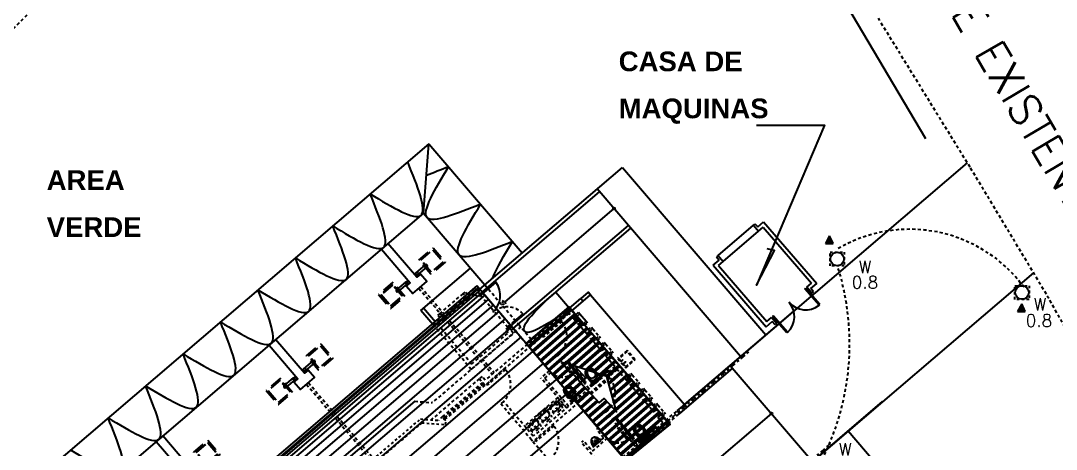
# Model space of a CAD drawing. Extents: x 146 to 670, y 614 to 806.
# Drawn here: x 375.46 to 417.49, y 728.59 to 746.01 of the extents above; entities that cross this region are included whole.
import ezdxf

# ---------------------------------------------------------------- set-up
doc = ezdxf.new("R2010")
doc.units = 0
doc.header["$LTSCALE"] = 0.5
doc.header["$MEASUREMENT"] = 0
for name, pattern in [('CENTER2', [1.125, 0.75, -0.125, 0.125, -0.125]), ('DASHDOTX2', [2, 1, -0.5, 0, -0.5]), ('DASHED2', [0.375, 0.25, -0.125]), ('HIDDEN', [0.375, 0.25, -0.125]), ('HIDDEN2', [0.1875, 0.125, -0.0625])]:
    doc.linetypes.add(name, pattern=pattern)
doc.layers.get('0').update_dxf_attribs({"linetype": 'CONTINUOUS'})
for name, color, linetype in [('2', 1, 'CONTINUOUS'), ('4', 3, 'CONTINUOUS'), ('6', 7, 'CONTINUOUS'), ('9', 1, 'DASHED2'), ('ALUMBRADO', 5, 'CONTINUOUS'), ('CALLE', 5, 'CONTINUOUS'), ('DISEÑO-CORDON', 3, 'CONTINUOUS'), ('EJES', 6, 'CENTER2'), ('M-sanitarios', 1, 'CONTINUOUS'), ('paredes', 1, 'CONTINUOUS'), ('PROYECCIONES', 6, 'HIDDEN'), ('PUERTAS', 1, 'CONTINUOUS'), ('T2', 5, 'CONTINUOUS'), ('talud', 5, 'CONTINUOUS'), ('TEXT', 5, 'CONTINUOUS'), ('texturas', 6, 'CONTINUOUS'), ('TOMAS', 4, 'HIDDEN2'), ('TUBERIA', 7, 'DASHDOTX2'), ('tuberia_alumbrado', 3, 'DASHED2'), ('ventanas', 1, 'CONTINUOUS')]:
    doc.layers.add(name, color=color, linetype=linetype)
doc.styles.add('ALR4', font='sanssb__.ttf')
doc.styles.add('romans', font='romans.shx')

# ---------------------------------------------------------------- blocks, each defined once
blk = doc.blocks.new('WC-F1-P')
blk.add_line((-1.4, -23.3), (1.4, -23.3))
for points in [[(-8.2, -12.9, 0.049648), (-7.7, -18.1, 0.06346), (-6.4, -22, 0.103485), (-4.1, -25, 0.178458), (-2, -25.8), (2, -25.8, 0.178458), (4.1, -25, 0.103485), (6.4, -22, 0.06346), (7.7, -18.1, 0.049648), (8.2, -12.9), (8.2, 0), (-8.2, 0)], [(3.8, -24.6, 0.103485), (6, -21.8, 0.06346), (7.2, -18, 0.049648), (7.8, -12.9, 0.075858), (7.3, -9.9, 0.086069), (6.1, -7.5, 0.105985), (4.1, -5.8, 0.126201), (2, -5.3), (-2, -5.3, 0.126201), (-4.1, -5.8, 0.105985), (-6.1, -7.5, 0.086069), (-7.3, -9.9, 0.075858), (-7.8, -12.9, 0.049648), (-7.2, -18, 0.06346), (-6, -21.8, 0.103485), (-3.8, -24.6, 0.097511), (-3.2, -24.8, 0.09808), (-2.6, -24.8, 0.098895), (-2, -24.6, 0.099479), (-1.6, -24.2, 0.099479), (-1.4, -23.6, 0.098895), (-1.4, -23, 0.09808), (-1.6, -22.5, 0.097511), (-2, -22, -0.102445), (-3.9, -20.2, -0.077884), (-5, -17.5, -0.065096), (-5.5, -14.2, -0.024284), (-5.4, -12.9, -0.115331), (-5, -11.2, -0.103946), (-3.8, -9.7, -0.091071), (-2.1, -8.7, -0.083675), (0, -8.4, -0.083675), (2.1, -8.7, -0.091071), (3.8, -9.7, -0.103946), (5, -11.2, -0.115331), (5.4, -12.9, -0.024284), (5.5, -14.2, -0.065096), (5, -17.5, -0.077884), (3.9, -20.2, -0.102445), (2, -22, 0.097511), (1.6, -22.5, 0.09808), (1.4, -23, 0.098895), (1.4, -23.6, 0.099479), (1.6, -24.2, 0.099479), (2, -24.6, 0.098895), (2.6, -24.8, 0.09808), (3.2, -24.8, 0.097511)]]:
    blk.add_lwpolyline(points, format="xyb", close=True)
blk.add_lwpolyline([(-2, -13.4, -0.111064), (-1.9, -12.8, -0.102841), (-1.4, -12.2, -0.093011), (-0.8, -11.8, -0.087082), (0, -11.7, -0.087082), (0.8, -11.8, -0.093011), (1.4, -12.2, -0.102841), (1.9, -12.8, -0.111064), (2, -13.4, -0.111064)], format="xyb")
blk.add_circle((0, -2.3), 1)
blk = doc.blocks.new('FVALV1-P')
for p, q in [((-2.4, 0.1), (-4.6, 0.1)), ((-2.3, 0.6), (-2.3, -0.6)), ((-2.3, 0.6), (-1.6, 0.6)), ((1.4, 1), (1.9, 1)), ((1.9, 1), (1.9, -1)), ((1.9, 0.9), (2.4, 0.9)), ((2.9, 1), (2.4, 1)), ((2.4, 1), (2.4, -1)), ((2.9, 0), (2.4, 0)), ((2.9, 1), (2.9, -1)), ((2.9, 0.9), (5.8, 0.9)), ((6.2, 2.2), (3.2, 2.2)), ((3.2, 2.2), (3.2, 1.8)), ((3.8, 1.6), (3.8, 0.9)), ((3.9, 1.6), (3.9, 1.1)), ((4, 1), (4.5, 1)), ((4.6, 1.5), (4.6, 1.1)), ((4.9, 1.5), (4.9, 1.1)), ((5, 1), (5.5, 1)), ((5.6, 1.6), (5.6, 1.1)), ((5.8, 1.6), (5.8, 0.9)), ((6.2, 2.2), (6.2, 1.8)), ((-2.4, -0.1), (-4.6, -0.1)), ((-2.3, -0.6), (-1.6, -0.6)), ((1.4, -1), (1.9, -1)), ((1.9, -0.9), (2.4, -0.9)), ((2.9, -1), (2.4, -1)), ((2.9, -0.9), (5.8, -0.9)), ((3.8, -0.9), (3.8, -1.4)), ((3.9, -1.2), (3.9, -1.4)), ((4, -1.1), (4.5, -1.1)), ((4.6, -1.2), (4.6, -1.6)), ((4.9, -1.2), (4.9, -1.6)), ((5, -1.1), (5.5, -1.1)), ((5.6, -1.2), (5.6, -1.4)), ((5.8, -0.9), (5.8, -1.4))]:
    blk.add_line(p, q)
blk.add_lwpolyline([(1, 0), (0.5, 0.9), (-0.5, 0.9), (-1, 0), (-0.5, -0.9), (0.5, -0.9)], close=True)
for radius in [1.75, 1, 0.342]:
    blk.add_circle((0, 0), radius)
for centre, radius, start, end in [((-4.6, 0), 0.125, 90, 270), ((-2.4, 0.2), 0.125, 270, 360), ((4.8, 6.1), 4.63, 251.0754, 288.9246), ((5.1, 0), 1.63, 147.7958, 212.2042), ((4, 1.1), 0.125, 180, 270), ((4.5, 1.1), 0.125, 270, 360), ((5, 1.1), 0.125, 180, 270), ((5.5, 1.1), 0.125, 270, 360), ((4.4, 0), 1.62, 327.7952, 32.2048), ((-2.4, -0.3), 0.125, 0, 90), ((4.8, 0.5), 2.12, 241.9275, 298.0725), ((4, -1.2), 0.125, 90, 180), ((4.5, -1.2), 0.125, 0, 90), ((5, -1.2), 0.125, 90, 180), ((5.5, -1.2), 0.125, 0, 90)]:
    blk.add_arc(centre, radius, start, end)
blk = doc.blocks.new('fluxometro')
at = {"xscale": 0.02499999999997726, "yscale": 0.02499999999997726, "zscale": 0.025, "rotation": 180}
for name, p in [('WC-F1-P', (0, 0)), ('FVALV1-P', (0, 0.058))]:
    blk.add_blockref(name, p, dxfattribs=at)
blk = doc.blocks.new('LAVATORIO_11')
at = {"color": 0, "linetype": 'ByBlock'}
for p, q in [((0.01, 0), (-0.27, 0)), ((0, 0), (0.291, 0))]:
    blk.add_line(p, q, dxfattribs=at)
for centre, radius in [((0.008, -0.217), 0.0358), ((0.008, -0.217), 0.0267), ((0.008, -0.077), 0.0128)]:
    blk.add_circle(centre, radius, dxfattribs=at)
for centre, radius, start, end in [((0.257, -0.272), 0.593, 152.69541, 205.55832), ((-0.236, -0.272), 0.593, 334.44168, 27.3056), ((-0.108, -0.345), 0.191, 168.04129, 247.66527), ((-0.054, -0.329), 0.242, 152.90997, 174.33419), ((-0.206, -0.49), 0.0809, 207.71381, 249.54053), ((-0.146, -0.297), 0.146, 99.46756, 147.81044), ((0.01, 0.367), 0.964, 255.28146, 284.71854), ((0.005, 0.037), 0.589, 251.57783, 288.42217), ((-0.023, -0.992), 0.852, 87.95286, 99.98316), ((0.033, -0.992), 0.852, 80.01684, 92.04714), ((0.157, -0.297), 0.146, 32.18956, 80.53244), ((0.119, -0.345), 0.191, 292.33473, 11.95871), ((0.227, -0.49), 0.0809, 290.45947, 332.28619), ((0.065, -0.329), 0.242, 5.66581, 27.09003)]:
    blk.add_arc(centre, radius, start, end, dxfattribs=at)
blk = doc.blocks.new('inod-minusv.')
at = {"layer": 'M-sanitarios'}
for p, q in [((0.037, 0.319), (0.037, 1.331)), ((0.094, 1.369), (0.075, 1.369)), ((0.094, 1.331), (0.075, 1.331)), ((0.075, 0.319), (0.075, 1.331)), ((0.094, 1.312), (0.094, 1.387)), ((0.112, 1.387), (0.094, 1.387)), ((0.112, 1.312), (0.094, 1.312)), ((-0.9, 0.019), (-0.975, 0.019)), ((-0.975, 0), (-0.975, 0.019)), ((-0.956, 0.019), (-0.956, 0.037)), ((-0.056, 0.075), (-0.919, 0.075)), ((-0.919, 0.019), (-0.919, 0.037)), ((-0.056, 0.037), (-0.919, 0.037)), ((-0.9, 0), (-0.9, 0.019)), ((-0.301, 0.081), (-0.289, 0.081)), ((-0.301, 0.031), (-0.289, 0.031)), ((-0.289, 0.075), (-0.289, 0.081)), ((-0.289, 0.078), (-0.277, 0.078)), ((-0.289, 0.031), (-0.289, 0.037)), ((-0.289, 0.035), (-0.277, 0.035)), ((-0.264, 0.081), (-0.277, 0.081)), ((-0.277, 0.075), (-0.277, 0.081)), ((-0.277, 0.031), (-0.277, 0.037)), ((-0.264, 0.031), (-0.277, 0.031)), ((-0.264, 0.075), (-0.264, 0.081)), ((-0.264, 0.078), (-0.194, 0.078)), ((-0.264, 0.031), (-0.264, 0.037)), ((-0.264, 0.035), (-0.194, 0.035)), ((-0.256, 0), (-0.256, 0.012)), ((-0.244, 0.078), (-0.244, 0.09)), ((-0.244, 0.016), (-0.244, 0.035)), ((-0.241, 0.087), (-0.241, 0.092)), ((-0.241, 0.017), (-0.241, 0.028)), ((-0.238, 0.084), (-0.225, 0.084)), ((-0.238, 0.031), (-0.225, 0.031)), ((-0.222, 0.087), (-0.222, 0.097)), ((-0.222, 0.019), (-0.222, 0.028)), ((-0.216, 0.087), (-0.216, 0.097)), ((-0.216, 0.019), (-0.216, 0.028)), ((-0.213, 0.084), (-0.2, 0.084)), ((-0.213, 0.031), (-0.2, 0.031)), ((-0.197, 0.087), (-0.197, 0.092)), ((-0.197, 0.017), (-0.197, 0.028)), ((-0.194, 0.078), (-0.194, 0.09)), ((-0.194, 0.016), (-0.194, 0.035)), ((-0.181, 0), (-0.181, 0.012)), ((-0.075, 0), (-0.075, 0.019)), ((0, 0.019), (-0.075, 0.019)), ((-0.056, 0.019), (-0.056, 0.037)), ((-0.019, 0.019), (-0.019, 0.037)), ((0, 0), (0, 0.019)), ((0.094, 0.319), (0.075, 0.319)), ((0.094, 0.281), (0.075, 0.281)), ((0.112, 0.337), (0.094, 0.337)), ((0.094, 0.262), (0.094, 0.337)), ((0.112, 0.262), (0.094, 0.262)), ((-0.181, 0), (-0.256, 0))]:
    blk.add_line(p, q, dxfattribs=at)
for points in [[(-0.131, 0.322, 0.049648), (-0.144, 0.452, 0.06346), (-0.177, 0.549, 0.103485), (-0.235, 0.624, 0.178458), (-0.288, 0.644), (-0.388, 0.644, 0.178458), (-0.44, 0.624, 0.103485), (-0.498, 0.549, 0.06346), (-0.531, 0.452, 0.049648), (-0.544, 0.322), (-0.544, 0.075)], [(-0.544, 0.322, -0.049648), (-0.531, 0.452, -0.06346), (-0.498, 0.549, -0.103485), (-0.44, 0.624, -0.178458), (-0.388, 0.644), (-0.288, 0.644, -0.178458), (-0.235, 0.624, -0.103485), (-0.177, 0.549, -0.06346), (-0.144, 0.452, -0.049648), (-0.131, 0.322), (-0.131, 0.075)], [(-0.131, 0.037), (-0.131, 0), (-0.544, 0), (-0.544, 0.037, -0.049648)]]:
    blk.add_lwpolyline(points, format="xyb", dxfattribs=at)
blk.add_lwpolyline([(-0.243, 0.615, -0.103485), (-0.188, 0.544, -0.06346), (-0.156, 0.45, -0.049648), (-0.144, 0.322, -0.075858), (-0.155, 0.247, -0.086069), (-0.186, 0.187, -0.105985), (-0.235, 0.145, -0.126201), (-0.288, 0.131), (-0.388, 0.131, -0.126201), (-0.44, 0.145, -0.105985), (-0.489, 0.187, -0.086069), (-0.52, 0.247, -0.075858), (-0.531, 0.322, -0.049648), (-0.519, 0.45, -0.06346), (-0.487, 0.544, -0.103485), (-0.432, 0.615, -0.097511), (-0.418, 0.621, -0.09808), (-0.403, 0.621, -0.098895), (-0.389, 0.615, -0.099479), (-0.378, 0.605, -0.099479), (-0.372, 0.591, -0.098895), (-0.372, 0.575, -0.09808), (-0.378, 0.561, -0.097511), (-0.389, 0.55, 0.102445), (-0.434, 0.504, 0.077884), (-0.463, 0.439, 0.065096), (-0.474, 0.354, 0.024284), (-0.473, 0.322, 0.115331), (-0.463, 0.28, 0.103946), (-0.433, 0.242, 0.091071), (-0.39, 0.218, 0.083675), (-0.338, 0.209, 0.083675), (-0.285, 0.218, 0.091071), (-0.242, 0.242, 0.103946), (-0.212, 0.28, 0.115331), (-0.202, 0.322, 0.024284), (-0.201, 0.354, 0.065096), (-0.212, 0.439, 0.077884), (-0.241, 0.504, 0.102445), (-0.286, 0.55, -0.097511), (-0.297, 0.561, -0.09808), (-0.303, 0.575, -0.098895), (-0.303, 0.591, -0.099479), (-0.297, 0.605, -0.099479), (-0.286, 0.615, -0.098895), (-0.272, 0.621, -0.09808), (-0.257, 0.621, -0.097511)], format="xyb", close=True, dxfattribs=at)
for points in [[(-0.352, 0.075), (-0.35, 0.078), (-0.325, 0.078), (-0.323, 0.075)], [(-0.323, 0.037), (-0.325, 0.035), (-0.35, 0.035), (-0.352, 0.037)]]:
    blk.add_lwpolyline(points, dxfattribs=at)
for centre, radius, start, end in [((0.075, 1.331), 0.0375, 90, 180), ((-0.919, 0.037), 0.0375, 90, 180), ((-0.338, 0.056), 0.0437, 25.3769, 154.6231), ((-0.338, 0.056), 0.0438, 205.3769, 334.6231), ((-0.338, 0.056), 0.025, 48.5904, 131.4096), ((-0.338, 0.056), 0.025, 228.5904, 311.4096), ((-0.219, -0.097), 0.116, 71.0754, 108.9246), ((-0.209, 0.056), 0.0406, 147.7958, 152.5136), ((-0.209, 0.056), 0.0406, 207.4864, 212.2042), ((-0.219, 0.044), 0.0531, 61.9275, 118.0725), ((-0.238, 0.087), 0.00312, 180, 270), ((-0.238, 0.028), 0.00313, 90, 180), ((-0.225, 0.087), 0.00312, 270, 0), ((-0.225, 0.028), 0.00313, 0, 90), ((-0.213, 0.087), 0.00312, 180, 270), ((-0.213, 0.028), 0.00312, 90, 180), ((-0.2, 0.087), 0.00313, 270, 360), ((-0.2, 0.028), 0.00312, 360, 90), ((-0.228, 0.056), 0.0406, 27.4869, 32.2048), ((-0.228, 0.056), 0.0406, 327.7952, 332.5131), ((-0.056, 0.037), 0.0375, 0, 90), ((0.075, 0.319), 0.0375, 180, 270)]:
    blk.add_arc(centre, radius, start, end, dxfattribs=at)
blk = doc.blocks.new('mingitorio')
at = {"layer": 'M-sanitarios'}
for p, q in [((-0.2, 0), (0, 0)), ((0.2, 0), (0, 0)), ((-0.017, -0.059), (-0.017, -0.039)), ((-0.017, -0.039), (0.017, -0.039)), ((-0.017, -0.059), (0.017, -0.059)), ((0.017, -0.059), (0.017, -0.039))]:
    blk.add_line(p, q, dxfattribs=at)
for centre, radius, start, end in [((0.2, 0), 0.4, 180, 202.7554), ((-0.2, 0), 0.4, 337.2446, 0), ((0.108, -0.039), 0.3, 202.7554, 224.0645), ((-0.079, -0.112), 0.075, 100.2235, 201.4058), ((0.074, -0.052), 0.24, 201.4058, 228.8431), ((0.014, -0.126), 0.145, 169.5329, 234.3331), ((-0.054, -0.113), 0.075, 105.5014, 169.5329), ((-0.015, -0.141), 0.1, 162.0283, 180.7764), ((0.085, -0.14), 0.2, 180.7764, 192.5159), ((-0.034, -0.135), 0.08, 85.5164, 162.0283), ((-0.012, -0.162), 0.1, 192.5159, 233.4907), ((0, -0.143), 0.15, 224.0645, 270), ((0, -0.55), 0.52, 90, 100.2235), ((-0.042, -0.156), 0.12, 78.4942, 105.5014), ((0, -0.13), 0.0325, 90, 270), ((0, 0.293), 0.35, 265.5164, 267.216), ((0, -0.13), 0.025, 90, 270), ((-0.017, -0.033), 0.006, 258.4942, 270), ((0, -0.55), 0.52, 79.7765, 90), ((0, -0.13), 0.0325, 270, 90), ((0, -0.13), 0.025, 270, 90), ((0, -0.143), 0.15, 270, 315.9355), ((0.042, -0.156), 0.12, 74.4986, 102.0896), ((0, 0.293), 0.35, 272.784, 274.4836), ((0.034, -0.135), 0.08, 17.9717, 94.4836), ((-0.014, -0.126), 0.145, 305.6669, 10.4671), ((0.012, -0.162), 0.1, 306.5093, 347.4841), ((0.054, -0.113), 0.075, 10.4671, 74.4986), ((-0.074, -0.052), 0.24, 311.1569, 338.5942), ((0.079, -0.112), 0.075, 338.5942, 79.7765), ((-0.108, -0.039), 0.3, 315.9355, 337.2446), ((0.015, -0.141), 0.1, 359.2236, 17.9717), ((-0.085, -0.14), 0.2, 347.4841, 359.2236)]:
    blk.add_arc(centre, radius, start, end, dxfattribs=at)

msp = doc.modelspace()

# ---------------------------------------------------------------- hatches: boundary and pattern name
at = {"layer": '2'}
h = msp.add_hatch(dxfattribs=at)
h.set_pattern_fill('PLAST', color=256, angle=41, style=0)
h.set_pattern_definition([(41, (2011.3339, -735.46188), (-0.164014757, 0.188677395), []), (41, (2011.3134, -735.4383), (-0.164014757, 0.188677395), []), (41, (2011.2929, -735.4147), (-0.164014757, 0.188677395), [])])
h.paths.add_polyline_path([(397.943, 731.966), (398.392, 731.476), (398.193, 731.294), (398.942, 730.476), (399.141, 730.658), (399.645, 730.108), (399.253, 731.549)], flags=16)
edge = h.paths.add_edge_path()
edge.add_line((401.781, 729.609), (397.724, 734.368))
edge.add_line((397.724, 734.368), (395.99, 732.882))
edge.add_line((395.99, 732.882), (400.02, 728.136))
edge.add_line((400.02, 728.136), (401.781, 729.596))

# ---------------------------------------------------------------- linework, layer by layer
at = {"layer": '2', "ltscale": 2}
for p, q in [((394.035, 735.171, -1221.5), (377.602, 721.121, -1221.5)), ((394.057, 735.137, -1221.5), (377.624, 721.086, -1221.5)), ((394.126, 735.072, -1221.5), (377.692, 721.022, -1221.5)), ((394.149, 734.938, -1221.5), (377.716, 720.888, -1221.5)), ((394.315, 734.872, -1221.5), (377.882, 720.822, -1221.5)), ((394.432, 734.673, -1221.5), (377.998, 720.622, -1221.5)), ((394.631, 734.44, -1221.5), (378.198, 720.39, -1221.5)), ((394.863, 734.191, -1221.5), (378.43, 720.141, -1221.5)), ((395.129, 733.909, -1221.5), (378.696, 719.859, -1221.5)), ((395.412, 733.593, -1221.5), (378.978, 719.543, -1221.5)), ((395.777, 733.162, -1221.5), (379.344, 719.111, -1221.5)), ((396.225, 732.564, -1221.5), (379.792, 718.514, -1221.5)), ((396.69, 732.099, -1221.5), (380.257, 718.049, -1221.5)), ((397.172, 731.418, -1221.5), (380.739, 717.368, -1221.5)), ((397.67, 730.887, -1221.5), (381.237, 716.837, -1221.5)), ((398.318, 730.173, -1221.5), (381.885, 716.123, -1221.5))]:
    msp.add_line(p, q, dxfattribs=at)
at = {"layer": '2'}
for points in [[(405.324, 741.755), (408.082, 741.755), (405.324, 735.26), (406.059, 736.669), (405.753, 736.731)], [(401.781, 729.609), (397.724, 734.368), (395.99, 732.882), (400.02, 728.136), (401.781, 729.596)]]:
    msp.add_lwpolyline(points, dxfattribs=at)
at = {"layer": '4', "elevation": -1221.5}
for points in [[(390.361, 736.947), (390.095, 736.719), (391.265, 735.351), (391.113, 735.221), (391.373, 734.917), (391.943, 735.405), (391.683, 735.709), (391.531, 735.579), (390.361, 736.947)], [(385.801, 733.048), (385.535, 732.82), (386.705, 731.452), (386.553, 731.322), (386.813, 731.018), (387.383, 731.506), (387.123, 731.81), (386.971, 731.68), (385.801, 733.048)], [(381.225, 729.135), (380.959, 728.908), (382.128, 727.54), (381.976, 727.41), (382.236, 727.106), (382.806, 727.593), (382.546, 727.897), (382.394, 727.767), (381.225, 729.135)]]:
    msp.add_lwpolyline(points, dxfattribs=at)
at = {"layer": '6', "ltscale": 2}
for p, q in [((393.964, 735.234, -1221.5), (377.53, 721.184, -1221.5)), ((409.306, 717.291, -1221.5), (393.964, 735.234, -1221.5))]:
    msp.add_line(p, q, dxfattribs=at)
msp.add_lwpolyline([(395.981, 732.902), (397.718, 734.378), (401.812, 729.612), (400.076, 728.187)], dxfattribs=at)
at = {"layer": '6'}
msp.add_lwpolyline([(397.943, 731.966), (398.392, 731.476), (398.193, 731.294), (398.942, 730.476), (399.141, 730.658), (399.645, 730.108), (399.253, 731.549), (397.943, 731.966)], dxfattribs=at)
at = {"layer": '9', "color": 2}
for p, q in [((410.255, 746.114, -1221.5), (414, 740.03, -1221.5)), ((414, 740.03, -1221.5), (417.183, 734.73, -1221.5)), ((418.283, 732.768, -1221.5), (417.183, 734.73, -1221.5))]:
    msp.add_line(p, q, dxfattribs=at)
at = {"layer": '9', "ltscale": 2}
msp.add_line((393.964, 735.234, -1221.5), (396.003, 732.849, -1221.5), dxfattribs=at)
at = {"layer": '9'}
for p, q in [((394.295, 735.27, -1221.5), (395.659, 733.674, -1221.5)), ((394.403, 735.093, -1221.5), (394.673, 735.35, -1221.5)), ((394.686, 735.335, -1221.5), (394.66, 735.365, -1221.5)), ((392.466, 734.101, -1221.5), (393.416, 734.913, -1221.5)), ((393.494, 734.783, -1221.5), (392.582, 734.003, -1221.5)), ((393.416, 734.913, -1221.5), (393.492, 734.978, -1221.5)), ((393.611, 734.685, -1221.5), (393.416, 734.913, -1221.5)), ((393.589, 734.864, -1221.5), (393.492, 734.978, -1221.5)), ((393.589, 734.864, -1221.5), (393.893, 735.124, -1221.5)), ((393.611, 734.685, -1221.5), (393.877, 734.912, -1221.5)), ((393.974, 734.798, -1221.5), (393.877, 734.912, -1221.5)), ((394.088, 734.896, -1221.5), (393.893, 735.124, -1221.5)), ((394.088, 734.896, -1221.5), (393.974, 734.798, -1221.5)), ((394.088, 734.896, -1221.5), (393.991, 735.01, -1221.5)), ((394.067, 734.805, -1221.5), (394.041, 734.836, -1221.5)), ((394.12, 734.851, -1221.5), (394.094, 734.881, -1221.5)), ((394.107, 734.866, -1221.5), (394.403, 735.093, -1221.5)), ((394.12, 734.851, -1221.5), (395.218, 733.566, -1221.5)), ((393.527, 734.745, -1221.5), (392.615, 733.965, -1221.5)), ((393.611, 734.685, -1221.5), (392.661, 733.873, -1221.5)), ((392.39, 734.036, -1221.5), (392.466, 734.101, -1221.5)), ((392.487, 733.922, -1221.5), (392.39, 734.036, -1221.5)), ((392.661, 733.873, -1221.5), (392.466, 734.101, -1221.5)), ((397.715, 734.116, -1221.5), (394.295, 731.192, -1221.5)), ((397.732, 734.327, -1221.5), (394.312, 731.403, -1221.5)), ((395.838, 734.096, -1221.5), (395.165, 733.521, -1221.5)), ((395.864, 734.066, -1221.5), (395.191, 733.491, -1221.5)), ((395.502, 733.808, -1221.5), (395.798, 734.035, -1221.5)), ((395.785, 734.051, -1221.5), (395.811, 734.02, -1221.5)), ((395.838, 734.096, -1221.5), (395.864, 734.066, -1221.5)), ((397.91, 733.888, -1221.5), (397.715, 734.116, -1221.5)), ((395.757, 733.56, -1221.5), (392.163, 730.487, -1221.5)), ((392.183, 733.662, -1221.5), (392.487, 733.922, -1221.5)), ((393.743, 731.838, -1221.5), (392.183, 733.662, -1221.5)), ((392.395, 733.645, -1221.5), (392.661, 733.873, -1221.5)), ((393.759, 732.049, -1221.5), (392.395, 733.645, -1221.5)), ((395.258, 733.528, -1221.5), (395.144, 733.43, -1221.5)), ((395.165, 733.521, -1221.5), (395.191, 733.491, -1221.5)), ((395.218, 733.566, -1221.5), (395.244, 733.536, -1221.5)), ((395.231, 733.551, -1221.5), (395.502, 733.808, -1221.5)), ((395.453, 733.3, -1221.5), (395.258, 733.528, -1221.5)), ((395.659, 733.674, -1221.5), (396.212, 733.028, -1221.5)), ((397.39, 733.818, -1221.5), (396.642, 733.178, -1221.5)), ((397.416, 733.787, -1221.5), (396.668, 733.148, -1221.5)), ((397.416, 733.787, -1221.5), (397.39, 733.818, -1221.5)), ((397.91, 733.888, -1221.5), (398.17, 733.584, -1221.5)), ((398.201, 733.636, -1221.5), (397.967, 733.91, -1221.5)), ((398.214, 733.648, -1221.5), (397.98, 733.921, -1221.5)), ((398.17, 733.584, -1221.5), (398.284, 733.681, -1221.5)), ((398.43, 733.28, -1221.5), (398.17, 733.584, -1221.5)), ((398.284, 733.681, -1221.5), (398.414, 733.792, -1221.5)), ((398.336, 733.621, -1221.5), (398.466, 733.731, -1221.5)), ((398.492, 733.438, -1221.5), (398.336, 733.621, -1221.5)), ((398.414, 733.792, -1221.5), (398.466, 733.731, -1221.5)), ((398.492, 733.438, -1221.5), (398.621, 733.549, -1221.5)), ((398.621, 733.549, -1221.5), (398.673, 733.488, -1221.5)), ((393.743, 731.838, -1221.5), (395.453, 733.3, -1221.5)), ((393.759, 732.049, -1221.5), (395.241, 733.316, -1221.5)), ((395.241, 733.316, -1221.5), (395.144, 733.43, -1221.5)), ((396.668, 733.148, -1221.5), (396.642, 733.178, -1221.5)), ((398.43, 733.28, -1221.5), (398.544, 733.377, -1221.5)), ((398.43, 733.28, -1221.5), (398.544, 733.377, -1221.5)), ((398.43, 733.28, -1221.5), (398.69, 732.976, -1221.5)), ((398.721, 733.028, -1221.5), (398.487, 733.302, -1221.5)), ((398.734, 733.04, -1221.5), (398.5, 733.313, -1221.5)), ((398.748, 733.051, -1221.5), (398.514, 733.325, -1221.5)), ((398.544, 733.377, -1221.5), (398.673, 733.488, -1221.5)), ((398.804, 733.073, -1221.5), (398.544, 733.377, -1221.5)), ((398.673, 733.488, -1221.5), (398.933, 733.184, -1221.5)), ((398.804, 733.073, -1221.5), (398.933, 733.184, -1221.5)), ((398.856, 733.012, -1221.5), (398.985, 733.123, -1221.5)), ((398.933, 733.184, -1221.5), (398.985, 733.123, -1221.5)), ((398.69, 732.976, -1221.5), (398.804, 733.073, -1221.5)), ((398.69, 732.976, -1221.5), (398.804, 733.073, -1221.5)), ((398.95, 732.672, -1221.5), (398.69, 732.976, -1221.5)), ((399.012, 732.83, -1221.5), (398.856, 733.012, -1221.5)), ((398.95, 732.672, -1221.5), (399.064, 732.769, -1221.5)), ((399.241, 732.42, -1221.5), (399.007, 732.694, -1221.5)), ((399.012, 732.83, -1221.5), (399.141, 732.941, -1221.5)), ((399.254, 732.432, -1221.5), (399.02, 732.705, -1221.5)), ((399.268, 732.443, -1221.5), (399.034, 732.717, -1221.5)), ((399.064, 732.769, -1221.5), (399.193, 732.88, -1221.5)), ((399.324, 732.465, -1221.5), (399.064, 732.769, -1221.5)), ((399.141, 732.941, -1221.5), (399.193, 732.88, -1221.5)), ((399.193, 732.88, -1221.5), (399.453, 732.576, -1221.5)), ((397.244, 732.397, -1221.5), (397.32, 732.462, -1221.5)), ((398.446, 730.991, -1221.5), (397.244, 732.397, -1221.5)), ((398.522, 731.056, -1221.5), (397.32, 732.462, -1221.5)), ((398.95, 732.672, -1221.5), (399.21, 732.368, -1221.5)), ((399.21, 732.368, -1221.5), (399.324, 732.465, -1221.5)), ((399.567, 731.95, -1221.5), (399.21, 732.368, -1221.5)), ((399.324, 732.465, -1221.5), (399.453, 732.576, -1221.5)), ((399.376, 732.404, -1221.5), (399.505, 732.515, -1221.5)), ((400.091, 731.568, -1221.5), (399.376, 732.404, -1221.5)), ((399.453, 732.576, -1221.5), (399.505, 732.515, -1221.5)), ((395.109, 731.868, -1221.5), (394.362, 731.229, -1221.5)), ((395.135, 731.838, -1221.5), (395.109, 731.868, -1221.5)), ((399.567, 731.95, -1221.5), (396.261, 729.123, -1221.5)), ((394.068, 731.458, -1221.5), (392.116, 729.789, -1221.5)), ((394.182, 731.555, -1221.5), (394.068, 731.458, -1221.5)), ((394.295, 731.192, -1221.5), (394.068, 731.458, -1221.5)), ((394.312, 731.403, -1221.5), (394.182, 731.555, -1221.5)), ((395.135, 731.838, -1221.5), (394.388, 731.199, -1221.5)), ((399.665, 731.836, -1221.5), (396.245, 728.911, -1221.5)), ((396.913, 731.785, -1221.5), (396.571, 731.492, -1221.5)), ((397.61, 730.276, -1221.5), (396.571, 731.492, -1221.5)), ((396.978, 731.709, -1221.5), (396.712, 731.481, -1221.5)), ((397.686, 730.341, -1221.5), (396.712, 731.481, -1221.5)), ((396.978, 731.709, -1221.5), (396.913, 731.785, -1221.5)), ((399.353, 731.522, -1221.5), (398.605, 730.882, -1221.5)), ((399.379, 731.491, -1221.5), (398.631, 730.852, -1221.5)), ((399.379, 731.491, -1221.5), (399.353, 731.522, -1221.5)), ((400.029, 731.41, -1221.5), (399.665, 731.836, -1221.5)), ((400.029, 731.41, -1221.5), (400.143, 731.507, -1221.5)), ((400.32, 731.158, -1221.5), (400.086, 731.432, -1221.5)), ((400.091, 731.568, -1221.5), (400.22, 731.679, -1221.5)), ((400.333, 731.17, -1221.5), (400.099, 731.443, -1221.5)), ((400.347, 731.181, -1221.5), (400.113, 731.455, -1221.5)), ((400.143, 731.507, -1221.5), (400.272, 731.618, -1221.5)), ((400.403, 731.203, -1221.5), (400.143, 731.507, -1221.5)), ((400.22, 731.679, -1221.5), (400.272, 731.618, -1221.5)), ((400.272, 731.618, -1221.5), (400.532, 731.314, -1221.5)), ((394.198, 731.306, -1221.5), (392.567, 729.911, -1221.5)), ((394.23, 731.268, -1221.5), (392.599, 729.873, -1221.5)), ((394.295, 731.192, -1221.5), (392.664, 729.797, -1221.5)), ((392.665, 729.864, -1221.5), (394.229, 731.201, -1221.5)), ((394.388, 731.199, -1221.5), (394.362, 731.229, -1221.5)), ((400.029, 731.41, -1221.5), (400.289, 731.106, -1221.5)), ((400.289, 731.106, -1221.5), (400.403, 731.203, -1221.5)), ((400.549, 730.802, -1221.5), (400.289, 731.106, -1221.5)), ((400.403, 731.203, -1221.5), (400.532, 731.314, -1221.5)), ((400.455, 731.142, -1221.5), (400.584, 731.253, -1221.5)), ((400.611, 730.96, -1221.5), (400.455, 731.142, -1221.5)), ((400.532, 731.314, -1221.5), (400.584, 731.253, -1221.5)), ((400.611, 730.96, -1221.5), (400.74, 731.07, -1221.5)), ((400.663, 730.899, -1221.5), (400.792, 731.01, -1221.5)), ((400.74, 731.07, -1221.5), (400.792, 731.01, -1221.5)), ((400.792, 731.01, -1221.5), (401.052, 730.706, -1221.5)), ((397.253, 730.694, -1221.5), (395.904, 729.541, -1221.5)), ((398.631, 730.852, -1221.5), (398.605, 730.882, -1221.5)), ((400.549, 730.802, -1221.5), (400.663, 730.899, -1221.5)), ((400.549, 730.802, -1221.5), (400.663, 730.899, -1221.5)), ((400.549, 730.802, -1221.5), (400.809, 730.498, -1221.5)), ((400.839, 730.55, -1221.5), (400.605, 730.824, -1221.5)), ((400.853, 730.562, -1221.5), (400.619, 730.835, -1221.5)), ((400.867, 730.573, -1221.5), (400.633, 730.847, -1221.5)), ((400.923, 730.595, -1221.5), (400.663, 730.899, -1221.5)), ((400.809, 730.498, -1221.5), (400.923, 730.595, -1221.5)), ((400.809, 730.498, -1221.5), (400.923, 730.595, -1221.5)), ((400.923, 730.595, -1221.5), (401.052, 730.706, -1221.5)), ((400.975, 730.534, -1221.5), (401.104, 730.645, -1221.5)), ((401.052, 730.706, -1221.5), (401.104, 730.645, -1221.5)), ((391.45, 730.543, -1221.5), (392.163, 730.487, -1221.5)), ((395.059, 730.529, -1221.5), (394.945, 730.432, -1221.5)), ((396.193, 728.972, -1221.5), (394.945, 730.432, -1221.5)), ((396.261, 729.123, -1221.5), (395.059, 730.529, -1221.5)), ((399.207, 730.101, -1221.5), (399.283, 730.166, -1221.5)), ((400.479, 728.768, -1221.5), (399.283, 730.166, -1221.5)), ((401.069, 730.194, -1221.5), (400.809, 730.498, -1221.5)), ((401.131, 730.352, -1221.5), (400.975, 730.534, -1221.5)), ((401.069, 730.194, -1221.5), (401.183, 730.291, -1221.5)), ((401.069, 730.194, -1221.5), (401.329, 729.89, -1221.5)), ((401.359, 729.942, -1221.5), (401.125, 730.216, -1221.5)), ((401.131, 730.352, -1221.5), (401.26, 730.462, -1221.5)), ((401.373, 729.954, -1221.5), (401.139, 730.227, -1221.5)), ((401.386, 729.965, -1221.5), (401.152, 730.239, -1221.5)), ((401.183, 730.291, -1221.5), (401.312, 730.402, -1221.5)), ((401.443, 729.987, -1221.5), (401.183, 730.291, -1221.5)), ((401.26, 730.462, -1221.5), (401.312, 730.402, -1221.5)), ((401.312, 730.402, -1221.5), (401.572, 730.098, -1221.5)), ((400.403, 728.703, -1221.5), (399.207, 730.101, -1221.5)), ((401.329, 729.89, -1221.5), (401.443, 729.987, -1221.5)), ((401.524, 729.662, -1221.5), (401.329, 729.89, -1221.5)), ((401.443, 729.987, -1221.5), (401.572, 730.098, -1221.5)), ((401.495, 729.926, -1221.5), (401.624, 730.037, -1221.5)), ((401.735, 729.645, -1221.5), (401.495, 729.926, -1221.5)), ((401.572, 730.098, -1221.5), (401.624, 730.037, -1221.5)), ((401.638, 729.759, -1221.5), (402.094, 730.149, -1221.5)), ((401.735, 729.645, -1221.5), (402.191, 730.035, -1221.5)), ((397.073, 729.572, -1221.5), (396.325, 728.933, -1221.5)), ((397.099, 729.542, -1221.5), (396.351, 728.903, -1221.5)), ((397.099, 729.542, -1221.5), (397.073, 729.572, -1221.5)), ((401.735, 729.645, -1221.5), (397.935, 726.396, -1221.5)), ((401.524, 729.662, -1221.5), (398.217, 726.835, -1221.5)), ((398.901, 729.459, -1221.5), (398.825, 729.394, -1221.5)), ((399.118, 729.052, -1221.5), (398.825, 729.394, -1221.5)), ((399.259, 729.041, -1221.5), (398.901, 729.459, -1221.5)), ((396.147, 729.025, -1221.5), (396.245, 728.911, -1221.5)), ((396.245, 728.911, -1221.5), (396.895, 728.151, -1221.5)), ((396.351, 728.903, -1221.5), (396.325, 728.933, -1221.5)), ((398.293, 728.939, -1221.5), (398.217, 728.874, -1221.5)), ((398.586, 728.597, -1221.5), (398.293, 728.939, -1221.5)), ((399.118, 729.052, -1221.5), (398.586, 728.597, -1221.5)), ((399.259, 729.041, -1221.5), (398.651, 728.521, -1221.5)), ((399.225, 727.696, -1221.5), (398.217, 728.874, -1221.5))]:
    msp.add_line(p, q, dxfattribs=at)
at = {"layer": '9', "ltscale": 0.8}
for p, q in [((389.594, 728.035, -1221.5), (391.685, 729.822, -1221.5)), ((391.685, 729.822, -1221.5), (392.398, 729.767, -1221.5)), ((392.567, 729.911, -1221.5), (392.398, 729.767, -1221.5)), ((392.712, 729.742, -1221.5), (392.567, 729.911, -1221.5)), ((392.7, 729.593, -1221.5), (392.712, 729.742, -1221.5)), ((391.735, 729.668, -1221.5), (389.995, 728.181, -1221.5)), ((391.735, 729.668, -1221.5), (392.7, 729.593, -1221.5))]:
    msp.add_line(p, q, dxfattribs=at)
at = {"layer": '9', "elevation": -1221.5}
for points in [[(393.527, 734.745), (393.546, 734.761), (393.513, 734.799), (393.494, 734.783)], [(393.061, 734.347), (393.08, 734.363), (393.048, 734.401), (393.029, 734.385)], [(394.977, 734.472), (395.163, 734.506), (395.04, 734.65)], [(392.596, 733.949), (392.615, 733.965), (392.582, 734.003), (392.563, 733.987)], [(398.23, 733.661), (398.199, 733.635), (398.212, 733.62), (398.243, 733.646)], [(398.502, 733.342), (398.472, 733.316), (398.485, 733.3), (398.515, 733.326)], [(398.749, 733.053), (398.719, 733.027), (398.732, 733.012), (398.762, 733.038)], [(399.022, 732.734), (398.992, 732.708), (399.005, 732.692), (399.035, 732.718)], [(399.269, 732.445), (399.239, 732.419), (399.252, 732.404), (399.282, 732.43)], [(399.688, 732.283), (400.013, 731.903), (400.393, 732.228), (400.069, 732.608)], [(397.428, 732.16), (397.397, 732.134), (397.809, 731.652), (397.84, 731.678)], [(400.101, 731.472), (400.071, 731.446), (400.084, 731.43), (400.114, 731.456)], [(394.262, 731.163), (394.295, 731.192), (394.23, 731.268), (394.197, 731.239)], [(400.348, 731.183), (400.318, 731.157), (400.331, 731.141), (400.361, 731.167)], [(400.621, 730.863), (400.591, 730.837), (400.604, 730.822), (400.634, 730.848)], [(400.868, 730.575), (400.838, 730.549), (400.851, 730.533), (400.881, 730.559)], [(401.141, 730.255), (401.111, 730.229), (401.124, 730.214), (401.154, 730.24)], [(401.388, 729.967), (401.358, 729.941), (401.371, 729.925), (401.401, 729.951)], [(399.709, 729.491), (399.679, 729.465), (400.09, 728.984), (400.121, 729.01)]]:
    msp.add_lwpolyline(points, close=True, dxfattribs=at)
msp.add_lwpolyline([(399.902, 732.08), (400.017, 731.946), (400.351, 732.232), (400.065, 732.566), (399.731, 732.28), (399.846, 732.146)], dxfattribs=at)
at = {"layer": '9', "ltscale": 0.8, "elevation": -1221.5}
msp.add_lwpolyline([(392.664, 729.797), (392.698, 729.826), (392.633, 729.902), (392.599, 729.873)], close=True, dxfattribs=at)
at = {"layer": '9'}
msp.add_circle((399.92, 732.153, -1221.5), 0.075, dxfattribs=at)
at = {"layer": '9', "color": 2}
msp.add_arc((466.107, 654.786, -1221.5), 128.588, 126.6505, 139.27632, dxfattribs=at)
at = {"layer": '9'}
for centre, radius, start, end in [((395.192, 733.489, -1221.5), 0.887, 43.2238, 130.4852), ((396.643, 733.178, -1221.5), 0.984, 310.5036, 38.2651), ((394.363, 731.228, -1221.5), 0.984, 310.5036, 38.2651), ((397.428, 732.16, -1221.5), 0.635, 220.53, 306.9184), ((398.606, 730.882, -1221.5), 0.984, 310.5036, 38.2651), ((397.348, 729.217, -1221.5), 1.185, 82.0074, 179.0526), ((396.312, 728.948, -1221.5), 0.984, 310.5036, 38.2651), ((399.709, 729.491, -1221.5), 0.635, 220.53, 306.9184)]:
    msp.add_arc(centre, radius, start, end, dxfattribs=at)
at = {"layer": 'ALUMBRADO', "color": 1}
for p, q in [((408.291, 737.26), (408.119, 736.946)), ((408.119, 736.946), (408.434, 736.946)), ((408.434, 736.946), (408.291, 737.26)), ((416.09, 734.499), (415.918, 734.185)), ((416.233, 734.185), (416.09, 734.499)), ((415.918, 734.185), (416.233, 734.185))]:
    msp.add_line(p, q, dxfattribs=at)
at = {"layer": 'ALUMBRADO'}
for centre in [(408.595, 736.322), (416.099, 734.962)]:
    msp.add_circle(centre, 0.274, dxfattribs=at)
at = {"layer": 'ALUMBRADO', "color": 1}
for points in [[(408.119, 736.946), (408.291, 737.26), (408.434, 736.946)], [(415.918, 734.185), (416.09, 734.499), (416.233, 734.185)]]:
    msp.add_solid(points, dxfattribs=at)
at = {"layer": 'CALLE', "color": 6}
msp.add_line((399.694, 762.302, -1221.5), (412.186, 741.219, -1221.5), dxfattribs=at)
at = {"layer": 'DISEÑO-CORDON'}
msp.add_arc((466.107, 654.786, -1221.5), 131.088, 126.6505, 139.27632, dxfattribs=at)
at = {"layer": 'EJES', "ltscale": 0.6}
for p, q in [((396.309, 725.104, -1221.5), (405.069, 732.594, -1221.5)), ((399.551, 721.313, -1221.5), (408.334, 728.822, -1221.5))]:
    msp.add_line(p, q, dxfattribs=at)
at = {"layer": 'paredes', "color": 1, "linetype": 'Continuous'}
for p, q in [((405.199, 737.7, -1221.5), (405.26, 737.752, -1221.5)), ((405.26, 737.752, -1221.5), (405.371, 737.623, -1221.5)), ((405.371, 737.623, -1221.5), (405.613, 737.832, -1221.5)), ((405.613, 737.832, -1221.5), (407.766, 735.331, -1221.5)), ((403.761, 736.462, -1221.5), (405.199, 737.7, -1221.5)), ((403.969, 736.219, -1221.5), (405.408, 737.458, -1221.5)), ((405.199, 737.7, -1221.5), (405.408, 737.458, -1221.5)), ((405.408, 737.458, -1221.5), (405.598, 737.621, -1221.5)), ((405.598, 737.621, -1221.5), (407.555, 735.347, -1221.5)), ((403.568, 736.072, -1221.5), (403.811, 736.281, -1221.5)), ((403.568, 736.072, -1221.5), (405.721, 733.571, -1221.5)), ((403.761, 736.462, -1221.5), (403.7, 736.41, -1221.5)), ((403.7, 736.41, -1221.5), (403.811, 736.281, -1221.5)), ((403.761, 736.462, -1221.5), (403.969, 736.219, -1221.5)), ((403.78, 736.056, -1221.5), (403.969, 736.219, -1221.5)), ((403.78, 736.056, -1221.5), (405.737, 733.782, -1221.5)), ((407.365, 735.184, -1221.5), (407.555, 735.347, -1221.5)), ((407.524, 735.122, -1221.5), (407.766, 735.331, -1221.5)), ((407.286, 735.116, -1221.5), (407.317, 735.142, -1221.5)), ((407.332, 735.063, -1221.5), (407.362, 735.089, -1221.5)), ((407.574, 734.941, -1221.5), (407.365, 735.184, -1221.5)), ((407.635, 734.993, -1221.5), (407.524, 735.122, -1221.5)), ((407.574, 734.941, -1221.5), (407.635, 734.993, -1221.5)), ((405.737, 733.782, -1221.5), (405.927, 733.946, -1221.5)), ((406.135, 733.703, -1221.5), (405.927, 733.946, -1221.5)), ((406.005, 734.013, -1221.5), (405.975, 733.987, -1221.5)), ((406.051, 733.96, -1221.5), (406.021, 733.934, -1221.5)), ((406.036, 733.947, -1221.5), (406.294, 733.678, -1221.5)), ((405.721, 733.571, -1221.5), (405.964, 733.78, -1221.5)), ((406.075, 733.651, -1221.5), (405.964, 733.78, -1221.5)), ((406.135, 733.703, -1221.5), (406.075, 733.651, -1221.5))]:
    msp.add_line(p, q, dxfattribs=at)
at = {"layer": 'paredes', "color": 5}
msp.add_line((398.492, 734.977, -1221.5), (398.589, 734.863, -1221.5), dxfattribs=at)
at = {"layer": 'paredes'}
for p, q in [((397.972, 734.046, -1221.5), (397.732, 734.327, -1221.5)), ((397.91, 733.888, -1221.5), (398.024, 733.985, -1221.5)), ((397.972, 734.046, -1221.5), (398.102, 734.157, -1221.5)), ((398.024, 733.985, -1221.5), (398.154, 734.096, -1221.5)), ((398.102, 734.157, -1221.5), (398.154, 734.096, -1221.5))]:
    msp.add_line(p, q, dxfattribs=at)
at = {"layer": 'paredes', "color": 1}
for p, q in [((398.284, 733.681, -1221.5), (398.024, 733.985, -1221.5)), ((398.154, 734.096, -1221.5), (398.414, 733.792, -1221.5))]:
    msp.add_line(p, q, dxfattribs=at)
at = {"layer": 'paredes', "elevation": -1221.5}
for points in [[(398.188, 734.717), (398.285, 734.603), (398.589, 734.863), (398.492, 734.977)], [(402.094, 730.149), (402.191, 730.035), (402.495, 730.295), (402.398, 730.409)]]:
    msp.add_lwpolyline(points, close=True, dxfattribs=at)
at = {"layer": 'PROYECCIONES'}
for p, q in [((391.62, 735.128, -1221.5), (394.597, 731.647, -1221.5)), ((391.696, 735.193, -1221.5), (394.673, 731.712, -1221.5)), ((387.06, 731.229, -1221.5), (389.708, 728.132, -1221.5)), ((387.136, 731.294, -1221.5), (389.784, 728.197, -1221.5))]:
    msp.add_line(p, q, dxfattribs=at)
at = {"layer": 'PUERTAS'}
for p, q in [((394.714, 735.411, -1221.5), (394.041, 734.836, -1221.5)), ((394.74, 735.381, -1221.5), (394.067, 734.805, -1221.5)), ((394.74, 735.381, -1221.5), (394.714, 735.411, -1221.5)), ((407.864, 734.445, -1221.5), (407.286, 735.116, -1221.5)), ((407.894, 734.471, -1221.5), (407.317, 735.142, -1221.5)), ((407.818, 734.498, -1221.5), (407.848, 734.524, -1221.5)), ((407.864, 734.445, -1221.5), (407.894, 734.471, -1221.5)), ((406.552, 733.317, -1221.5), (405.975, 733.987, -1221.5)), ((406.583, 733.343, -1221.5), (406.005, 734.013, -1221.5)), ((406.537, 733.396, -1221.5), (406.507, 733.37, -1221.5)), ((406.583, 733.343, -1221.5), (406.552, 733.317, -1221.5))]:
    msp.add_line(p, q, dxfattribs=at)
at = {"layer": 'PUERTAS', "color": 6}
for p, q in [((407.347, 735.076, -1221.5), (407.575, 734.781, -1221.5)), ((407.575, 734.781, -1221.5), (407.833, 734.511, -1221.5)), ((406.294, 733.678, -1221.5), (406.522, 733.383, -1221.5))]:
    msp.add_line(p, q, dxfattribs=at)
at = {"layer": 'PUERTAS'}
for centre, start, end in [((394.039, 734.837, -1221.5), 310.5748, 37.8362), ((405.973, 733.987, -1221.5), 313.4138, 40.6752), ((407.317, 735.144, -1221.5), 220.7648, 308.0262)]:
    msp.add_arc(centre, 0.887, start, end, dxfattribs=at)
at = {"layer": 'talud'}
for p, q in [((392.026, 741.001, -1221.5), (371.403, 723.369, -1221.5)), ((391.805, 738.182, -1221.5), (392.026, 741.001, -1221.5)), ((392.026, 741.001, -1221.5), (395.815, 736.57, -1221.5)), ((391.805, 738.182, -1221.5), (374.223, 723.148, -1221.5)), ((391.805, 738.182, -1221.5), (394.295, 735.27, -1221.5)), ((397.18, 734.973, -1221.5), (397.732, 734.327, -1221.5)), ((397.732, 734.327, -1221.5), (398.188, 734.717, -1221.5)), ((397.829, 734.213, -1221.5), (398.285, 734.603, -1221.5)), ((402.398, 730.409, -1221.5), (402.495, 730.295, -1221.5))]:
    msp.add_line(p, q, dxfattribs=at)
at = {"layer": 'talud', "color": 1}
for p, q in [((402.398, 730.409, -1221.5), (406.841, 734.208, -1221.5)), ((402.398, 730.409, -1221.5), (404.26, 732.001, -1221.5)), ((402.495, 730.295, -1221.5), (404.357, 731.887, -1221.5)), ((404.26, 732.001, -1221.5), (407.599, 728.095, -1221.5)), ((405.737, 726.503, -1221.5), (410.442, 730.526, -1221.5))]:
    msp.add_line(p, q, dxfattribs=at)
at = {"layer": 'TEXT'}
for p, q in [((413.88, 740.226, -1221.5), (402.398, 730.409, -1221.5)), ((416.564, 735.761, -1221.5), (405.737, 726.503, -1221.5))]:
    msp.add_line(p, q, dxfattribs=at)
at = {"layer": 'texturas', "color": 1}
for p, q in [((393.991, 735.01, -1221.5), (399.881, 740.046, -1221.5)), ((399.881, 740.046, -1221.5), (405.704, 733.236, -1221.5)), ((394.088, 734.896, -1221.5), (398.953, 739.055, -1221.5)), ((404.678, 732.358, -1221.5), (398.855, 739.169, -1221.5)), ((399.538, 738.371, -1221.5), (395.102, 734.578, -1221.5)), ((395.258, 733.528, -1221.5), (400.122, 737.687, -1221.5)), ((395.355, 733.414, -1221.5), (400.22, 737.573, -1221.5)), ((391.696, 734.232, -1221.5), (393.71, 735.954, -1221.5)), ((392.183, 733.662, -1221.5), (391.696, 734.232, -1221.5)), ((392.297, 733.759, -1221.5), (391.81, 734.329, -1221.5)), ((391.45, 730.543, -1221.5), (382.187, 722.623, -1221.5)), ((405.93, 730.048, -1221.5), (400.734, 725.606, -1221.5)), ((414.281, 723.204, -1221.5), (409.043, 729.33, -1221.5))]:
    msp.add_line(p, q, dxfattribs=at)
at = {"layer": 'texturas', "linetype": 'Continuous'}
msp.add_line((398.589, 734.863, -1221.5), (402.398, 730.409, -1221.5), dxfattribs=at)
at = {"layer": 'texturas', "color": 1}
for centre in [(399.538, 738.371, -1221.5), (405.93, 730.048, -1221.5)]:
    msp.add_circle(centre, 0.04, dxfattribs=at)
at = {"layer": 'texturas'}
for points in [[(389.644, 738.965, -1221.5), (391.704, 738.095, -1221.5), (391.164, 740.265, -1221.5)], [(394.122, 738.55, -1221.5), (391.952, 738.01, -1221.5), (392.822, 740.07, -1221.5)], [(388.124, 737.665, -1221.5), (390.184, 736.795, -1221.5), (389.644, 738.965, -1221.5)], [(395.421, 737.03, -1221.5), (393.251, 736.49, -1221.5), (394.122, 738.55, -1221.5)], [(386.604, 736.366, -1221.5), (388.664, 735.495, -1221.5), (388.124, 737.665, -1221.5)], [(385.084, 735.066, -1221.5), (387.144, 734.196, -1221.5), (386.604, 736.366, -1221.5)], [(383.564, 733.766, -1221.5), (385.624, 732.896, -1221.5), (385.084, 735.066, -1221.5)], [(382.044, 732.467, -1221.5), (384.103, 731.596, -1221.5), (383.564, 733.766, -1221.5)], [(380.524, 731.167, -1221.5), (382.583, 730.297, -1221.5), (382.044, 732.467, -1221.5)], [(379.003, 729.867, -1221.5), (381.063, 728.997, -1221.5), (380.524, 731.167, -1221.5)], [(377.483, 728.568, -1221.5), (379.543, 727.697, -1221.5), (379.003, 729.867, -1221.5)]]:
    msp.add_spline(points, degree=3, dxfattribs=at)
for points in [[(392.822, 740.07, -1221.5), (392.515, 739.946, -1221.5), (392.209, 739.821, -1221.5), (391.925, 739.717, -1221.5)], [(394.603, 735.533, -1221.5), (394.763, 735.936, -1221.5), (395.092, 736.483, -1221.5), (395.421, 737.03, -1221.5)]]:
    msp.add_open_spline(points, degree=3, dxfattribs=at)
msp.add_open_spline([(397.732, 734.327, -1221.5), (396.382, 733.303, -1221.5), (395.332, 733.202, -1221.5), (396.42, 734.324, -1221.5), (397.18, 734.973, -1221.5)], degree=3, knots=[0.993455, 0.993455, 0.993455, 0.993455, 2.236068, 4.472136, 4.472136, 4.472136, 4.472136], dxfattribs=at)
at = {"layer": 'TOMAS'}
for points in [[(408.307, 736.599), (408.885, 736.599), (408.885, 736.04), (408.307, 736.04)], [(415.811, 735.239), (416.389, 735.239), (416.389, 734.68), (415.811, 734.68)]]:
    msp.add_lwpolyline(points, close=True, dxfattribs=at)
at = {"layer": 'TUBERIA', "color": 1}
for p, q in [((391.51, 735.758, -1221.5), (391.89, 736.083, -1221.5)), ((391.813, 736.172, -1221.5), (391.955, 736.007, -1221.5)), ((391.575, 735.682, -1221.5), (391.955, 736.007, -1221.5)), ((391.091, 735.4, -1221.5), (390.711, 735.075, -1221.5)), ((391.156, 735.324, -1221.5), (390.776, 734.999, -1221.5)), ((390.635, 735.165, -1221.5), (390.776, 734.999, -1221.5)), ((387.253, 732.273, -1221.5), (387.394, 732.108, -1221.5)), ((386.949, 731.859, -1221.5), (387.329, 732.184, -1221.5)), ((387.014, 731.783, -1221.5), (387.394, 732.108, -1221.5)), ((386.531, 731.501, -1221.5), (386.151, 731.176, -1221.5)), ((386.596, 731.425, -1221.5), (386.216, 731.1, -1221.5)), ((386.075, 731.266, -1221.5), (386.216, 731.1, -1221.5))]:
    msp.add_line(p, q, dxfattribs=at)
at = {"layer": 'TUBERIA', "color": 1, "elevation": -1221.5}
for points in [[(392.108, 735.704), (391.614, 736.281), (392.192, 736.775), (392.686, 736.198)], [(392.115, 735.788), (391.699, 736.275), (392.185, 736.691), (392.601, 736.204)], [(391.052, 734.8), (390.558, 735.378), (389.98, 734.884), (390.474, 734.307)], [(390.967, 734.807), (390.551, 735.294), (390.065, 734.878), (390.481, 734.391)], [(390.939, 734.809), (390.549, 735.265), (390.093, 734.875), (390.483, 734.419)], [(387.548, 731.805), (387.054, 732.382), (387.632, 732.876), (388.125, 732.299)], [(387.554, 731.889), (387.139, 732.376), (387.625, 732.792), (388.041, 732.305)], [(386.491, 730.901), (385.997, 731.479), (385.42, 730.985), (385.914, 730.408)], [(386.407, 730.908), (385.991, 731.394), (385.504, 730.979), (385.92, 730.492)], [(382.972, 727.892), (382.478, 728.47), (383.055, 728.964), (383.549, 728.386)], [(382.978, 727.977), (382.562, 728.463), (383.049, 728.879), (383.465, 728.393)], [(382.98, 728.005), (382.59, 728.461), (383.047, 728.851), (383.436, 728.395)]]:
    msp.add_lwpolyline(points, close=True, dxfattribs=at)
at = {"layer": 'TUBERIA', "color": 1, "linetype": 'Continuous'}
for centre in [(391.542, 735.72, -1221.5), (391.124, 735.362, -1221.5), (386.982, 731.821, -1221.5), (386.564, 731.463, -1221.5)]:
    msp.add_circle(centre, 0.05, dxfattribs=at)
for centre, start, end in [((391.922, 736.045, -1221.5), 310.53, 130.53), ((390.744, 735.037, -1221.5), 130.53, 310.53), ((387.362, 732.146, -1221.5), 310.53, 130.53), ((386.184, 731.138, -1221.5), 130.53, 310.53)]:
    msp.add_arc(centre, 0.05, start, end, dxfattribs=at)
at = {"layer": 'tuberia_alumbrado'}
for centre, radius, start, end in [((411.537, 731.772), 5.76, 36.1691, 121.0596), ((398.648, 732.872), 10.457, 333.2397, 17.4713)]:
    msp.add_arc(centre, radius, start, end, dxfattribs=at)
at = {"layer": 'ventanas', "color": 6}
msp.add_line((398.228, 733.659, -1221.5), (397.994, 733.933, -1221.5), dxfattribs=at)
at = {"layer": 'ventanas', "color": 6, "elevation": -1221.5}
msp.add_lwpolyline([(397.983, 733.95), (397.952, 733.924), (397.965, 733.908), (397.996, 733.934)], close=True, dxfattribs=at)

# ---------------------------------------------------------------- block references
at = {"layer": '9', "xscale": -1, "rotation": 40.52999999999638}
for p in [(398.608, 731.129, -1221.5), (400.564, 728.841, -1221.5)]:
    msp.add_blockref('inod-minusv.', p, dxfattribs=at)
at = {"layer": '9'}
for name, p, rotation in [('fluxometro', (397.98, 730.627, -1221.5), 40.52999999999636), ('mingitorio', (398.852, 728.824, -1221.5), 220.5299999999964)]:
    msp.add_blockref(name, p, dxfattribs=dict(at, rotation=rotation))
at = {"layer": '9', "xscale": 0.6700199685586133, "yscale": 0.6700199685587904, "zscale": 0.6700199685587485, "rotation": 220.5299999999301}
for p in [(397.317, 730.145, -1221.5), (396.881, 729.772, -1221.5), (396.445, 729.399, -1221.5)]:
    msp.add_blockref('LAVATORIO_11', p, dxfattribs=at)

# ---------------------------------------------------------------- texts
at = {"layer": '2', "style": 'ALR4'}
for s, p in [('CASA DE', (399.729, 743.953, -2.5)), ('MAQUINAS', (399.729, 742.042, -2.5)), ('AREA', (376.51, 739.128)), ('VERDE', (376.51, 737.217))]:
    msp.add_text(s, height=0.8, dxfattribs=at).set_placement(p)
at = {"layer": 'T2', "style": 'romans'}
msp.add_text('CALLE EXISTENTE', height=1.25, rotation=300.5848, dxfattribs=at).set_placement((411.204, 749.682, -1221.5))
at = {"layer": 'TOMAS', "color": 3, "style": 'romans'}
for s, p in [('W', (409.469, 735.743)), ('0.8', (409.191, 735.125)), ('W', (416.574, 734.23)), ('0.8', (416.253, 733.573)), ('W', (408.669, 728.336))]:
    msp.add_text(s, height=0.5, dxfattribs=at).set_placement(p)

doc.saveas('drawing.dxf')
